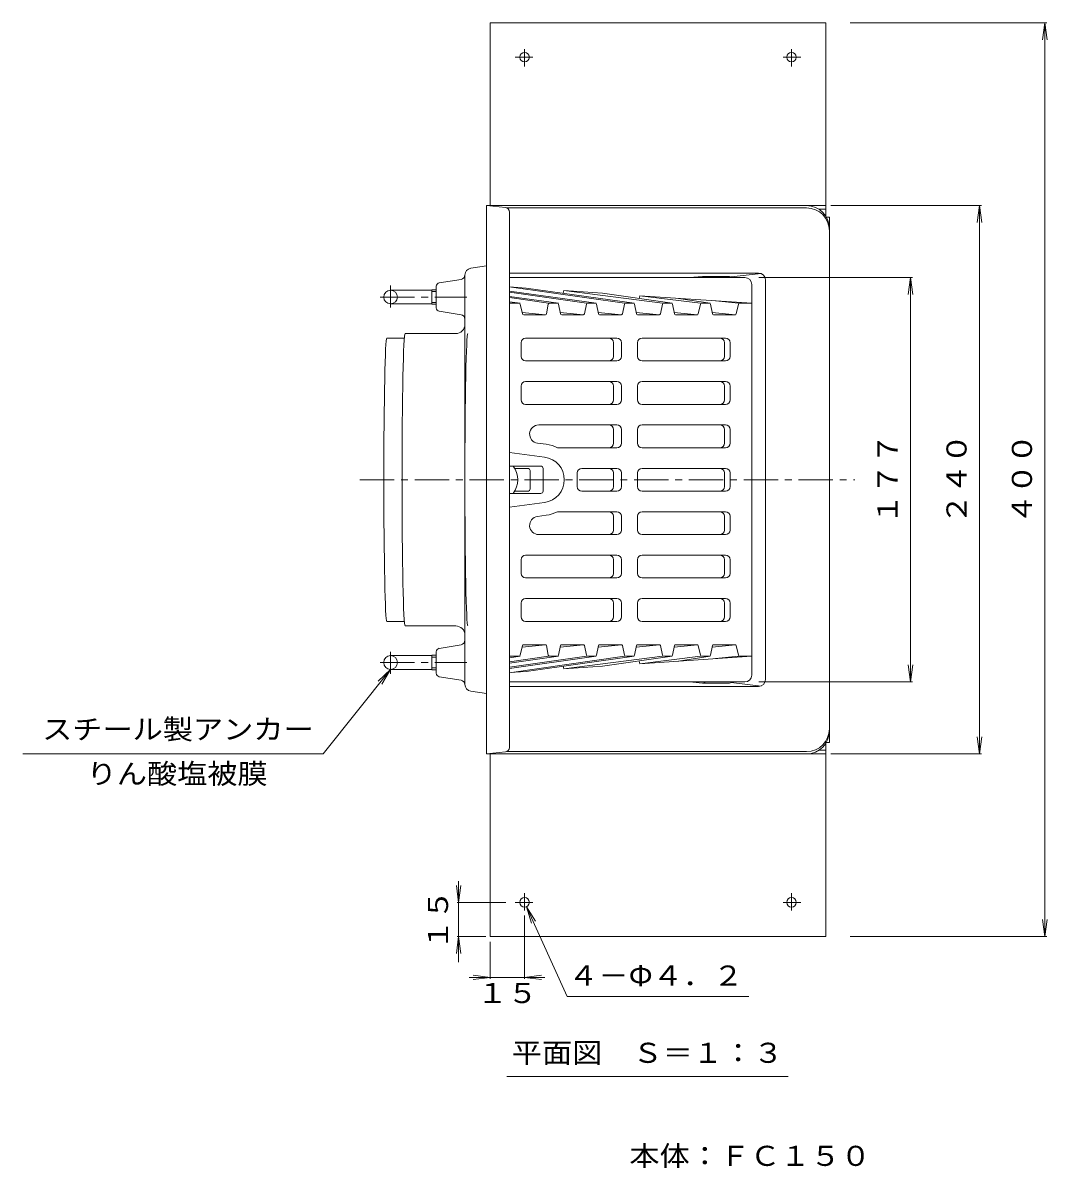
# Model space of a CAD drawing. Units: millimetres, scale not verified. Extents: x -523 to 742, y -591 to 480.
# Drawn here: x -502 to -54, y -21 to 480 of the extents above; entities that cross this region are included whole.
import ezdxf
from ezdxf.enums import TextEntityAlignment as Align

# ---------------------------------------------------------------- set-up
doc = ezdxf.new("R2010")
doc.units = ezdxf.units.MM
doc.header["$LTSCALE"] = 3
doc.linetypes.add('CHAIN1', pattern=[8, 5, -1, 1, -1])
doc.linetypes.add('DASHED1', pattern=[1.8, 1.2, -0.6])
for name, color, linetype, lineweight in [('0-0', 3, 'Continuous', 18), ('0-2', 6, 'Continuous', 18), ('0-5', 3, 'Continuous', 18), ('0-A', 2, 'Continuous', 18), ('0-F', 7, 'Continuous', 18)]:
    doc.layers.add(name, color=color, linetype=linetype, lineweight=lineweight)
doc.styles.add('ＭＳ ゴシック', font='')
doc.styles.get('ＭＳ ゴシック').set_extended_font_data('MS Gothic')

msp = doc.modelspace()

# ---------------------------------------------------------------- linework, layer by layer
at = {"layer": '0-0'}
for p, q in [((-158.747, 400.253), (-298.747, 400.253)), ((-290.548, 399.433), (-298.747, 400.253)), ((-298.747, 160.253), (-298.747, 400.253)), ((-158.747, 399.253), (-289.896, 399.253)), ((-288.747, 397.443), (-288.747, 163.063)), ((-148.747, 170.253), (-148.747, 390.253)), ((-305.678, 372.842), (-298.747, 373.848)), ((-319.484, 366.455), (-309.931, 367.984)), ((-308.247, 190.633), (-308.247, 369.924)), ((-179.747, 370.753), (-288.747, 370.753)), ((-209.939, 368.753), (-204.247, 369.286)), ((-192.857, 369.286), (-204.247, 369.286)), ((-191.749, 369.074), (-178.64, 370.541)), ((-176.747, 192.753), (-176.747, 367.753)), ((-320.747, 364.974), (-320.747, 355.532)), ((-319.484, 354.051), (-309.931, 352.522)), ((-342.444, 342.253), (-334.769, 342.253)), ((-334.446, 344.253), (-312.247, 344.253)), ((-342.444, 218.253), (-334.769, 218.253)), ((-334.446, 216.253), (-312.247, 216.253)), ((-319.484, 206.455), (-309.931, 207.983)), ((-320.747, 195.532), (-320.747, 204.974)), ((-319.484, 194.051), (-309.931, 192.522)), ((-209.939, 191.753), (-204.247, 191.22)), ((-192.857, 191.22), (-204.247, 191.22)), ((-191.749, 191.431), (-178.64, 189.965)), ((-305.678, 187.664), (-298.747, 186.658)), ((-179.747, 189.753), (-288.747, 189.753)), ((-290.548, 161.073), (-298.747, 160.253)), ((-158.747, 161.253), (-289.896, 161.253)), ((-158.747, 160.253), (-298.747, 160.253))]:
    msp.add_line(p, q, dxfattribs=at)
at = {"layer": '0-0', "linetype": 'CHAIN1'}
for p, q in [((-345.369, 360.253), (-307.466, 360.253)), ((-354.2, 280.253), (-137.66, 280.253)), ((-345.369, 200.253), (-307.466, 200.253))]:
    msp.add_line(p, q, dxfattribs=at)
at = {"layer": '0-0'}
for centre, radius, start, end in [((-290.747, 397.443), 2, 0, 84.2894), ((-158.747, 390.253), 10, 0, 90), ((-158.747, 389.253), 10, 0, 90), ((-305.247, 369.873), 3, 98.26152, 180), ((-319.247, 364.974), 1.5, 99.0903, 180), ((-310.247, 369.958), 2, 279.0903, 359.019), ((-204.247, 367.786), 1.5, 40.12569, 90), ((-192.857, 366.286), 3, 55.30898, 90), ((-179.747, 367.753), 3, 0, 90), ((-319.247, 355.532), 1.5, 180, 260.9097), ((-310.247, 350.547), 2, 0, 80.9097), ((-312.247, 348.253), 4, 270, 0), ((-312.247, 212.253), 4, 0, 90), ((-319.247, 204.974), 1.5, 99.0903, 180), ((-310.247, 209.958), 2, 279.0903, 0), ((-319.247, 195.532), 1.5, 180, 260.9097), ((-310.247, 190.547), 2, 0.981, 80.9097), ((-305.247, 190.633), 3, 180, 261.73848), ((-204.247, 192.72), 1.5, 270, 319.87431), ((-192.857, 194.22), 3, 270, 304.69102), ((-179.747, 192.753), 3, 270, 0), ((-158.747, 171.253), 10, 270, 0), ((-158.747, 170.253), 10, 270, 0), ((-290.747, 163.063), 2, 275.7106, 0)]:
    msp.add_arc(centre, radius, start, end, dxfattribs=at)
for centre, major_axis in [((-342.444, 280.253), (0, -62)), ((-334.446, 280.253), (0, -64)), ((-306.944, 280.253), (0, -64))]:
    msp.add_ellipse(centre, major_axis=major_axis, ratio=0.020361, start_param=3.1415927, end_param=6.2831853, dxfattribs=at)
at = {"layer": '0-2'}
for p, q in [((-185.747, 368.753), (-288.747, 368.753)), ((-288.747, 364.685), (-281.412, 364.188)), ((-288.747, 362.875), (-250.743, 357.498)), ((-254.985, 357.498), (-288.747, 362.363)), ((-238.368, 357.498), (-287.792, 364.62)), ((-281.412, 364.188), (-234.126, 357.498)), ((-265.23, 361.898), (-264.998, 363.075)), ((-264.998, 363.075), (-221.751, 357.498)), ((-264.998, 363.075), (-248.028, 361.924)), ((-217.509, 357.498), (-248.028, 361.924)), ((-182.747, 194.753), (-182.747, 365.753)), ((-288.747, 360.524), (-267.36, 357.498)), ((-271.602, 357.498), (-288.747, 359.969)), ((-288.747, 358.154), (-284.109, 357.498)), ((-288.351, 357.498), (-288.747, 357.555)), ((-284.504, 357.498), (-288.747, 357.498)), ((-283.007, 352.855), (-284.017, 357.113)), ((-271.754, 357.094), (-272.584, 352.873)), ((-267.807, 357.498), (-271.264, 357.498)), ((-266.386, 352.862), (-267.318, 357.105)), ((-255.069, 357.101), (-255.962, 352.867)), ((-251.149, 357.498), (-254.579, 357.498)), ((-249.766, 352.867), (-250.66, 357.101)), ((-238.452, 357.101), (-239.345, 352.867)), ((-234.532, 357.498), (-237.963, 357.498)), ((-233.149, 352.867), (-234.042, 357.101)), ((-232.004, 359.6), (-231.764, 360.821)), ((-231.764, 360.821), (-205.133, 357.498)), ((-231.764, 360.821), (-182.747, 357.498)), ((-221.835, 357.101), (-222.728, 352.867)), ((-217.915, 357.498), (-221.346, 357.498)), ((-216.532, 352.867), (-217.426, 357.101)), ((-214.794, 359.671), (-200.894, 357.498)), ((-205.217, 357.101), (-206.111, 352.867)), ((-201.299, 357.498), (-204.728, 357.498)), ((-199.915, 352.866), (-200.81, 357.101)), ((-198.53, 358.568), (-188.508, 357.498)), ((-188.592, 357.102), (-189.494, 352.866)), ((-188.103, 357.498), (-182.747, 357.498)), ((-283.143, 353.544), (-272.916, 352.496)), ((-273.074, 352.47), (-282.521, 352.47)), ((-266.526, 353.544), (-256.294, 352.495)), ((-256.452, 352.47), (-265.897, 352.47)), ((-249.909, 353.544), (-239.677, 352.495)), ((-239.835, 352.47), (-249.277, 352.47)), ((-233.292, 353.544), (-223.06, 352.495)), ((-223.218, 352.47), (-232.66, 352.47)), ((-216.675, 353.544), (-206.443, 352.495)), ((-206.601, 352.47), (-216.043, 352.47)), ((-200.058, 353.544), (-189.826, 352.495)), ((-189.983, 352.47), (-199.426, 352.47)), ((-241.783, 342.253), (-281.676, 342.253)), ((-194.232, 342.253), (-230.712, 342.253)), ((-283.676, 340.253), (-283.676, 334.253)), ((-243.258, 340.253), (-243.258, 334.253)), ((-239.783, 334.253), (-239.783, 340.253)), ((-232.712, 334.253), (-232.712, 340.253)), ((-194.707, 334.253), (-194.707, 340.253)), ((-192.232, 340.253), (-192.232, 334.253)), ((-241.783, 332.253), (-281.676, 332.253)), ((-194.232, 332.253), (-230.712, 332.253)), ((-283.676, 321.253), (-283.676, 315.253)), ((-241.783, 323.253), (-281.676, 323.253)), ((-243.258, 321.253), (-243.258, 315.253)), ((-239.783, 315.253), (-239.783, 321.253)), ((-232.712, 315.253), (-232.712, 321.253)), ((-194.232, 323.253), (-230.712, 323.253)), ((-194.707, 315.253), (-194.707, 321.253)), ((-192.232, 321.253), (-192.232, 315.253)), ((-241.783, 313.253), (-281.676, 313.253)), ((-194.232, 313.253), (-230.712, 313.253)), ((-241.783, 304.253), (-275.931, 304.253)), ((-243.258, 302.253), (-243.258, 296.253)), ((-239.783, 296.253), (-239.783, 302.253)), ((-232.712, 302.253), (-232.712, 296.253)), ((-230.712, 304.253), (-194.232, 304.253)), ((-194.707, 296.253), (-194.707, 302.253)), ((-192.232, 296.253), (-192.232, 302.253)), ((-276.471, 296.29), (-272.633, 295.767)), ((-288.747, 292.253), (-273.397, 290.161)), ((-241.783, 294.253), (-267.737, 294.253)), ((-230.712, 294.253), (-194.232, 294.253)), ((-275.045, 286.253), (-287.147, 286.253)), ((-280.747, 285.253), (-286.487, 285.253)), ((-279.747, 276.253), (-279.747, 284.253)), ((-274.045, 275.253), (-274.045, 285.253)), ((-259.09, 277.253), (-259.09, 283.253)), ((-257.09, 285.253), (-241.783, 285.253)), ((-243.258, 283.253), (-243.258, 277.253)), ((-239.783, 277.253), (-239.783, 283.253)), ((-232.712, 283.253), (-232.712, 277.253)), ((-194.232, 285.253), (-230.712, 285.253)), ((-194.707, 277.253), (-194.707, 283.253)), ((-192.232, 277.253), (-192.232, 283.253)), ((-275.045, 274.253), (-287.147, 274.253)), ((-280.747, 275.253), (-286.487, 275.253)), ((-257.09, 275.253), (-241.783, 275.253)), ((-194.232, 275.253), (-230.712, 275.253)), ((-288.747, 268.253), (-273.397, 270.344)), ((-241.783, 266.253), (-267.737, 266.253)), ((-230.712, 266.253), (-194.232, 266.253)), ((-276.471, 264.216), (-272.633, 264.739)), ((-243.258, 264.253), (-243.258, 258.253)), ((-239.783, 264.253), (-239.783, 258.253)), ((-232.712, 258.253), (-232.712, 264.253)), ((-194.707, 258.253), (-194.707, 264.253)), ((-192.232, 264.253), (-192.232, 258.253)), ((-241.783, 256.253), (-275.931, 256.253)), ((-230.712, 256.253), (-194.232, 256.253)), ((-281.676, 247.253), (-241.783, 247.253)), ((-194.232, 247.253), (-230.712, 247.253)), ((-283.676, 239.253), (-283.676, 245.253)), ((-243.258, 245.253), (-243.258, 239.253)), ((-239.783, 245.253), (-239.783, 239.253)), ((-232.712, 245.253), (-232.712, 239.253)), ((-194.707, 239.253), (-194.707, 245.253)), ((-192.232, 239.253), (-192.232, 245.253)), ((-281.676, 237.253), (-241.783, 237.253)), ((-194.232, 237.253), (-230.712, 237.253)), ((-283.676, 220.253), (-283.676, 226.253)), ((-281.676, 228.253), (-241.783, 228.253)), ((-243.258, 226.253), (-243.258, 220.253)), ((-239.783, 226.253), (-239.783, 220.253)), ((-232.712, 226.253), (-232.712, 220.253)), ((-194.232, 228.253), (-230.712, 228.253)), ((-194.707, 220.253), (-194.707, 226.253)), ((-192.232, 220.253), (-192.232, 226.253)), ((-281.676, 218.253), (-241.783, 218.253)), ((-194.232, 218.253), (-230.712, 218.253)), ((-284.017, 203.393), (-283.007, 207.651)), ((-283.143, 206.962), (-272.916, 208.01)), ((-273.074, 208.036), (-282.521, 208.036)), ((-271.754, 203.411), (-272.584, 207.632)), ((-266.386, 207.643), (-267.318, 203.401)), ((-266.526, 206.962), (-256.294, 208.01)), ((-256.452, 208.036), (-265.897, 208.036)), ((-255.069, 203.405), (-255.962, 207.639)), ((-249.766, 207.639), (-250.66, 203.405)), ((-249.909, 206.962), (-239.677, 208.01)), ((-239.835, 208.036), (-249.277, 208.036)), ((-238.452, 203.405), (-239.345, 207.639)), ((-233.149, 207.639), (-234.042, 203.405)), ((-233.292, 206.962), (-223.06, 208.01)), ((-223.218, 208.036), (-232.66, 208.036)), ((-221.835, 203.405), (-222.728, 207.639)), ((-216.532, 207.639), (-217.426, 203.405)), ((-216.675, 206.962), (-206.443, 208.01)), ((-206.601, 208.036), (-216.043, 208.036)), ((-205.217, 203.405), (-206.111, 207.639)), ((-199.915, 207.639), (-200.81, 203.404)), ((-200.058, 206.962), (-189.826, 208.011)), ((-189.983, 208.036), (-199.426, 208.036)), ((-188.592, 203.404), (-189.494, 207.64)), ((-284.504, 203.008), (-288.747, 203.008)), ((-288.351, 203.008), (-288.747, 202.951)), ((-288.747, 202.352), (-284.109, 203.008)), ((-271.602, 203.008), (-288.747, 200.537)), ((-288.747, 199.982), (-267.36, 203.008)), ((-254.985, 203.008), (-288.747, 198.142)), ((-288.747, 197.631), (-250.743, 203.008)), ((-238.368, 203.008), (-287.792, 195.885)), ((-281.412, 196.318), (-234.126, 203.008)), ((-267.807, 203.008), (-271.264, 203.008)), ((-264.998, 197.431), (-221.751, 203.008)), ((-251.149, 203.008), (-254.579, 203.008)), ((-217.509, 203.008), (-248.028, 198.582)), ((-234.532, 203.008), (-237.963, 203.008)), ((-232.004, 200.906), (-231.764, 199.684)), ((-231.764, 199.684), (-205.133, 203.008)), ((-231.764, 199.684), (-182.747, 203.008)), ((-217.915, 203.008), (-221.346, 203.008)), ((-214.794, 200.835), (-200.894, 203.008)), ((-201.299, 203.008), (-204.728, 203.008)), ((-198.53, 201.938), (-188.508, 203.008)), ((-188.103, 203.008), (-182.747, 203.008)), ((-288.747, 195.821), (-281.412, 196.318)), ((-265.23, 198.607), (-264.998, 197.431)), ((-264.998, 197.431), (-248.028, 198.582)), ((-185.747, 191.753), (-288.747, 191.753))]:
    msp.add_line(p, q, dxfattribs=at)
for centre, radius, start, end in [((-185.747, 365.753), 3, 0, 90), ((-284.504, 356.998), 0.5, 13.33806, 90), ((-271.264, 356.998), 0.5, 90, 168.88159), ((-267.807, 356.998), 0.5, 12.4001, 90), ((-254.579, 356.998), 0.5, 90, 168.08766), ((-251.149, 356.998), 0.5, 11.91234, 90), ((-237.963, 356.998), 0.5, 90, 168.08766), ((-234.532, 356.998), 0.5, 11.91234, 90), ((-221.346, 356.998), 0.5, 90, 168.08766), ((-217.915, 356.998), 0.5, 11.91789, 90), ((-204.728, 356.998), 0.5, 90, 168.08211), ((-201.299, 356.998), 0.5, 11.93575, 90), ((-188.103, 356.998), 0.5, 90, 167.9897), ((-282.521, 352.97), 0.5, 193.33806, 270), ((-273.074, 352.97), 0.5, 270, 348.88159), ((-265.897, 352.97), 0.5, 192.4001, 270), ((-256.452, 352.97), 0.5, 270, 348.08211), ((-249.277, 352.97), 0.5, 191.91234, 270), ((-239.835, 352.97), 0.5, 270, 348.08766), ((-232.66, 352.97), 0.5, 191.91234, 270), ((-223.218, 352.97), 0.5, 270, 348.08766), ((-216.043, 352.97), 0.5, 191.91789, 270), ((-206.601, 352.97), 0.5, 270, 348.08211), ((-199.426, 352.97), 0.5, 191.93575, 270), ((-189.983, 352.97), 0.5, 270, 347.9897), ((-281.676, 340.253), 2, 90, 180), ((-245.258, 340.253), 2, 0, 90), ((-241.783, 340.253), 2, 0, 90), ((-230.712, 340.253), 2, 90, 180), ((-196.707, 340.253), 2, 0, 90), ((-194.232, 340.253), 2, 0, 90), ((-281.676, 334.253), 2, 180, 270), ((-245.258, 334.253), 2, 270, 0), ((-241.783, 334.253), 2, 270, 0), ((-230.712, 334.253), 2, 180, 270), ((-196.707, 334.253), 2, 270, 0), ((-194.232, 334.253), 2, 270, 0), ((-281.676, 321.253), 2, 90, 180), ((-245.258, 321.253), 2, 0, 90), ((-241.783, 321.253), 2, 0, 90), ((-230.712, 321.253), 2, 90, 180), ((-196.707, 321.253), 2, 0, 90), ((-194.232, 321.253), 2, 0, 90), ((-281.676, 315.253), 2, 180, 270), ((-245.258, 315.253), 2, 270, 0), ((-241.783, 315.253), 2, 270, 0), ((-230.712, 315.253), 2, 180, 270), ((-196.707, 315.253), 2, 270, 0), ((-194.232, 315.253), 2, 270, 0), ((-275.931, 300.253), 4, 90, 262.24081), ((-245.258, 302.253), 2, 0, 90), ((-241.783, 302.253), 2, 0, 90), ((-230.712, 302.253), 2, 90, 180), ((-196.707, 302.253), 2, 0, 90), ((-194.232, 302.253), 2, 0, 90), ((-245.258, 296.253), 2, 270, 0), ((-241.783, 296.253), 2, 270, 0), ((-230.712, 296.253), 2, 180, 270), ((-196.707, 296.253), 2, 270, 0), ((-194.232, 296.253), 2, 270, 0), ((-274.747, 280.253), 15.657, 63.40244, 82.24078), ((-275.045, 285.253), 1, 0, 90), ((-274.747, 280.253), 10, 277.75922, 82.24078), ((-280.747, 284.253), 1, 0, 90), ((-257.09, 283.253), 2, 90, 180), ((-245.258, 283.253), 2, 0, 90), ((-241.783, 283.253), 2, 0, 90), ((-230.712, 283.253), 2, 90, 180), ((-196.707, 283.253), 2, 0, 90), ((-194.232, 283.253), 2, 0, 90), ((-280.747, 276.253), 1, 270, 0), ((-257.09, 277.253), 2, 180, 270), ((-245.258, 277.253), 2, 270, 0), ((-241.783, 277.253), 2, 270, 0), ((-230.712, 277.253), 2, 180, 270), ((-196.707, 277.253), 2, 270, 0), ((-194.232, 277.253), 2, 270, 0), ((-275.045, 275.253), 1, 270, 0), ((-274.747, 280.253), 15.657, 277.75922, 296.59837), ((-245.258, 264.253), 2, 0, 90), ((-241.783, 264.253), 2, 0, 90), ((-230.712, 264.253), 2, 90, 180), ((-196.707, 264.253), 2, 0, 90), ((-194.232, 264.253), 2, 0, 90), ((-275.931, 260.253), 4, 97.75919, 270), ((-245.258, 258.253), 2, 270, 0), ((-241.783, 258.253), 2, 270, 0), ((-230.712, 258.253), 2, 180, 270), ((-196.707, 258.253), 2, 270, 0), ((-194.232, 258.253), 2, 270, 0), ((-281.676, 245.253), 2, 90, 180), ((-245.258, 245.253), 2, 0, 90), ((-241.783, 245.253), 2, 0, 90), ((-230.712, 245.253), 2, 90, 180), ((-196.707, 245.253), 2, 0, 90), ((-194.232, 245.253), 2, 0, 90), ((-281.676, 239.253), 2, 180, 270), ((-245.258, 239.253), 2, 270, 0), ((-241.783, 239.253), 2, 270, 0), ((-230.712, 239.253), 2, 180, 270), ((-196.707, 239.253), 2, 270, 0), ((-194.232, 239.253), 2, 270, 0), ((-281.676, 226.253), 2, 90, 180), ((-245.258, 226.253), 2, 0, 90), ((-241.783, 226.253), 2, 0, 90), ((-230.712, 226.253), 2, 90, 180), ((-196.707, 226.253), 2, 0, 90), ((-194.232, 226.253), 2, 0, 90), ((-281.676, 220.253), 2, 180, 270), ((-245.258, 220.253), 2, 270, 0), ((-241.783, 220.253), 2, 270, 0), ((-230.712, 220.253), 2, 180, 270), ((-196.707, 220.253), 2, 270, 0), ((-194.232, 220.253), 2, 270, 0), ((-282.521, 207.536), 0.5, 90, 166.65642), ((-273.074, 207.536), 0.5, 11.1212, 90), ((-265.897, 207.536), 0.5, 90, 167.5999), ((-256.452, 207.536), 0.5, 11.91789, 90), ((-249.277, 207.536), 0.5, 90, 168.08488), ((-239.835, 207.536), 0.5, 11.91512, 90), ((-232.66, 207.536), 0.5, 90, 168.08488), ((-223.218, 207.536), 0.5, 11.91512, 90), ((-216.043, 207.536), 0.5, 90, 168.08211), ((-206.601, 207.536), 0.5, 11.92346, 90), ((-199.426, 207.536), 0.5, 90, 168.06148), ((-189.983, 207.536), 0.5, 12.01585, 90), ((-284.504, 203.508), 0.5, 270, 346.65642), ((-271.264, 203.508), 0.5, 191.1212, 270), ((-267.807, 203.508), 0.5, 270, 347.5999), ((-254.579, 203.508), 0.5, 191.91789, 270), ((-251.149, 203.508), 0.5, 270, 348.08488), ((-237.963, 203.508), 0.5, 191.91512, 270), ((-234.532, 203.508), 0.5, 270, 348.08488), ((-221.346, 203.508), 0.5, 191.91512, 270), ((-217.915, 203.508), 0.5, 270, 348.08211), ((-204.728, 203.508), 0.5, 191.92346, 270), ((-201.299, 203.508), 0.5, 270, 348.06148), ((-188.103, 203.508), 0.5, 192.01585, 270), ((-185.747, 194.753), 3, 270, 0)]:
    msp.add_arc(centre, radius, start, end, dxfattribs=at)
at = {"layer": '0-5'}
for p, q in [((-297.147, 480.253), (-150.347, 480.253)), ((-297.147, 480.253), (-297.147, 400.253)), ((-150.347, 480.253), (-150.347, 395.679)), ((-297.147, 400.253), (-150.347, 400.253)), ((-298.747, 395.253), (-298.747, 385.253)), ((-148.747, 395.253), (-150.087, 395.253)), ((-148.747, 165.253), (-148.747, 395.253)), ((-340.747, 363.253), (-322.747, 363.253)), ((-322.747, 363.428), (-320.747, 363.428)), ((-322.747, 357.078), (-322.747, 363.428)), ((-322.747, 362.613), (-320.747, 362.613)), ((-340.747, 357.253), (-322.747, 357.253)), ((-322.747, 357.893), (-320.747, 357.893)), ((-322.747, 357.078), (-320.747, 357.078)), ((-340.747, 203.253), (-322.747, 203.253)), ((-322.747, 203.428), (-322.747, 197.078)), ((-322.747, 203.428), (-320.747, 203.428)), ((-322.747, 202.613), (-320.747, 202.613)), ((-340.747, 197.253), (-322.747, 197.253)), ((-322.747, 197.893), (-320.747, 197.893)), ((-322.747, 197.078), (-320.747, 197.078)), ((-150.347, 80.253), (-150.347, 165.253)), ((-148.747, 165.253), (-150.347, 165.253)), ((-297.147, 160.253), (-150.347, 160.253)), ((-297.147, 80.253), (-297.147, 160.253)), ((-297.147, 80.253), (-150.347, 80.253))]:
    msp.add_line(p, q, dxfattribs=at)
at = {"layer": '0-5', "linetype": 'CHAIN1'}
for p, q in [((-282.147, 468.75), (-282.147, 461.184)), ((-165.347, 468.75), (-165.347, 461.184)), ((-278.452, 465.253), (-286.314, 465.253)), ((-169.042, 465.253), (-161.18, 465.253)), ((-340.747, 355.648), (-340.747, 365.237)), ((-340.747, 204.858), (-340.747, 195.269)), ((-282.147, 91.756), (-282.147, 99.322)), ((-165.347, 91.756), (-165.347, 99.322)), ((-278.452, 95.253), (-286.314, 95.253)), ((-169.042, 95.253), (-161.18, 95.253))]:
    msp.add_line(p, q, dxfattribs=at)
at = {"layer": '0-5', "linetype": 'DASHED1'}
for p, q in [((-153.321, 398.653), (-150.347, 398.653)), ((-153.321, 161.853), (-150.347, 161.853))]:
    msp.add_line(p, q, dxfattribs=at)
at = {"layer": '0-5'}
for centre, radius in [((-282.147, 465.253), 2.1), ((-165.347, 465.253), 2.1), ((-340.747, 360.253), 3), ((-340.747, 200.253), 3), ((-282.147, 95.253), 2.1), ((-165.347, 95.253), 2.1)]:
    msp.add_circle(centre, radius, dxfattribs=at)
at = {"layer": '0-A'}
for p, q in [((-287.147, 286.253), (-288.747, 286.253)), ((-287.147, 274.253), (-288.747, 274.253))]:
    msp.add_line(p, q, dxfattribs=at)
msp.add_arc((-295.147, 280.253), 10, 323.12962, 36.86987, dxfattribs=at)
at = {"layer": '0-F'}
for p, q in [((-53.579, 480.253), (-139.69, 480.253)), ((-54.479, 480.253), (-55.458, 472.817)), ((-54.479, 80.253), (-54.479, 480.253)), ((-54.479, 480.253), (-53.5, 472.817)), ((-82.191, 400.253), (-148.172, 400.253)), ((-83.091, 400.253), (-84.07, 392.817)), ((-83.091, 160.253), (-83.091, 400.253)), ((-83.091, 400.253), (-82.112, 392.817)), ((-112.392, 368.753), (-179.649, 368.753)), ((-113.292, 368.753), (-114.271, 361.317)), ((-113.292, 191.753), (-113.292, 368.753)), ((-113.292, 368.753), (-112.313, 361.317)), ((-340.747, 197.253), (-346.155, 192.056)), ((-113.292, 191.753), (-114.271, 199.189)), ((-113.292, 191.753), (-112.313, 199.189)), ((-112.392, 191.753), (-179.649, 191.753)), ((-83.091, 160.253), (-84.07, 167.689)), ((-83.091, 160.253), (-82.112, 167.689)), ((-370.314, 160.263), (-501.643, 160.263)), ((-82.191, 160.253), (-148.172, 160.253)), ((-310.98, 95.253), (-311.959, 102.689)), ((-310.98, 69.089), (-310.98, 104.594)), ((-310.98, 95.253), (-310.002, 102.689)), ((-290.314, 95.253), (-311.58, 95.253)), ((-263.475, 54.053), (-281.286, 93.338)), ((-281.286, 93.338), (-277.324, 86.969)), ((-281.286, 93.338), (-279.107, 86.161)), ((-282.147, 89.494), (-282.147, 61.822)), ((-54.479, 80.253), (-55.458, 87.689)), ((-54.479, 80.253), (-53.5, 87.689)), ((-310.98, 80.253), (-311.959, 72.817)), ((-299.133, 80.253), (-311.58, 80.253)), ((-310.98, 80.253), (-310.002, 72.817)), ((-53.579, 80.253), (-139.69, 80.253)), ((-297.147, 77.965), (-297.147, 61.822)), ((-306.414, 62.422), (-273.305, 62.422)), ((-297.147, 62.422), (-304.583, 63.401)), ((-297.147, 62.422), (-304.583, 61.443)), ((-282.147, 62.422), (-274.711, 63.401)), ((-282.147, 62.422), (-274.711, 61.443)), ((-263.475, 54.053), (-184.054, 54.053)), ((-289.868, 19.047), (-166.777, 19.047))]:
    msp.add_line(p, q, dxfattribs=at)
msp.add_lwpolyline([(-370.314, 160.263), (-340.747, 197.253), (-344.625, 190.833)], dxfattribs=at)

# ---------------------------------------------------------------- texts
at = {"layer": '0-F', "color": 2, "style": 'ＭＳ ゴシック', "width": 1.1}
for s, p in [('１７７', (-116.292, 260.753)), ('２４０', (-86.091, 260.753)), ('４００', (-57.479, 260.753)), ('１５', (-312.99, 74.409))]:
    msp.add_text(s, height=8.798, rotation=90, dxfattribs=at).set_placement(p, align=Align.BOTTOM_LEFT)
for s, p in [('スチール製アンカー', (-493.241, 163.998)), ('りん酸塩被膜', (-473.765, 144.523)), ('４－Φ４．２', (-263.006, 56.152)), ('１５', (-302.814, 48.519)), ('平面図\u3000Ｓ＝１：３', (-287.694, 22.35)), ('本体：ＦＣ１５０', (-236.268, -22.764))]:
    msp.add_text(s, height=8.798, dxfattribs=at).set_placement(p, align=Align.BOTTOM_LEFT)

doc.saveas('drawing.dxf')
